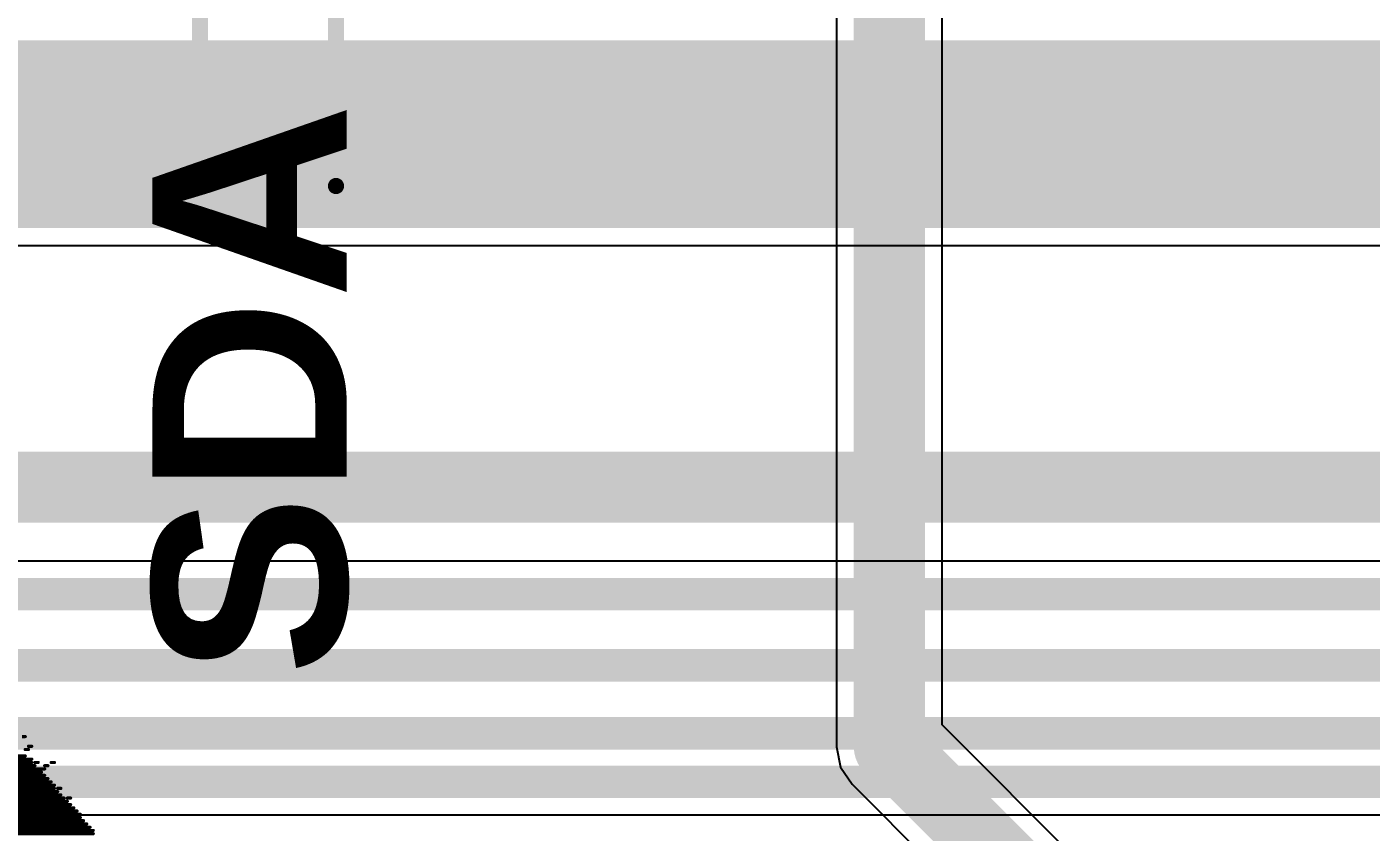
# Model space of a CAD drawing. Header units: inches. Extents: x -0.3 to 9.9, y -0.4 to 5.
# Drawn here: x 2.3385 to 2.7538, y 1.6325 to 1.8811 of the extents above; entities that cross this region are included whole.
import ezdxf

# ---------------------------------------------------------------- set-up
doc = ezdxf.new("R2010")
doc.units = ezdxf.units.IN
doc.header["$MEASUREMENT"] = 0
for name, color, linetype in [('Bottom Layer', 5, 'Continuous'), ('Bottom Overlay', 54, 'Continuous'), ('Top Layer', 1, 'Continuous'), ('Top Overlay', 2, 'Continuous'), ('Top Paste', 8, 'Continuous'), ('Top Solder', 216, 'Continuous')]:
    doc.layers.add(name, color=color, linetype=linetype)
doc.styles.add('Arial_Bold', font='', dxfattribs={"height": 0.2})
doc.styles.get('Arial_Bold').set_extended_font_data('Arial', bold=True)

# ---------------------------------------------------------------- blocks, each defined once
blk = doc.blocks.new('R___0603_73')
at = {"layer": 'Top Layer'}
for points in [[(-0.015, 0.0175), (-0.015, -0.0175), (-0.045, -0.0175), (-0.045, 0.0175)], [(0.045, 0.0175), (0.045, -0.0175), (0.015, -0.0175), (0.015, 0.0175)]]:
    blk.add_hatch(color=1, dxfattribs=at).paths.add_polyline_path(points)
at = {"layer": 'Top Paste'}
for points in [[(-0.015, 0.0175), (-0.015, -0.0175), (-0.045, -0.0175), (-0.045, 0.0175)], [(0.045, 0.0175), (0.045, -0.0175), (0.015, -0.0175), (0.015, 0.0175)]]:
    blk.add_hatch(color=8, dxfattribs=at).paths.add_polyline_path(points)
at = {"layer": 'Top Solder'}
for points in [[(-0.011, 0.0215), (-0.011, -0.0215), (-0.049, -0.0215), (-0.049, 0.0215)], [(0.049, 0.0215), (0.049, -0.0215), (0.011, -0.0215), (0.011, 0.0215)]]:
    blk.add_hatch(color=216, dxfattribs=at).paths.add_polyline_path(points)
at = {"layer": 'Top Overlay', "const_width": 0.005}
for points in [[(-0.048, -0.021), (-0.048, 0.021)], [(0.048, 0.021), (-0.048, 0.021)], [(0.048, -0.021), (0.048, 0.021)], [(0.048, -0.021), (-0.048, -0.021)]]:
    blk.add_lwpolyline(points, dxfattribs=at)
at = {"layer": 'Top Overlay', "const_width": 0.0025}
for points in [[(-0.04925, 0.021, 1), (-0.04675, 0.021, 1)], [(-0.04925, 0.021, 1), (-0.04675, 0.021, 1)], [(0.04675, 0.021, 1), (0.04925, 0.021, 1)], [(0.04675, 0.021, 1), (0.04925, 0.021, 1)], [(-0.04925, -0.021, 1), (-0.04675, -0.021, 1)], [(-0.04925, -0.021, 1), (-0.04675, -0.021, 1)], [(0.04675, -0.021, 1), (0.04925, -0.021, 1)], [(0.04675, -0.021, 1), (0.04925, -0.021, 1)]]:
    blk.add_lwpolyline(points, format="xyb", close=True, dxfattribs=at)

msp = doc.modelspace()

# ---------------------------------------------------------------- hatches: boundary and pattern name
at = {"layer": 'Top Layer'}
msp.add_hatch(color=1, dxfattribs=at).paths.add_polyline_path([(2.859, 1.819), (2.859, 1.877), (1.895, 1.877), (1.895, 1.819)])

# ---------------------------------------------------------------- linework, layer by layer
at = {"layer": 'Bottom Layer'}
for p, q in [((2.62131, 1.66558), (2.62131, 2.01)), ((2.58869, 2.00324), (2.58869, 1.65882)), ((2.70355, 1.58335), (2.62131, 1.66558)), ((2.58869, 1.65882), (2.58993, 1.65258)), ((2.58993, 1.65258), (2.59346, 1.64729)), ((2.59346, 1.64729), (2.67689, 1.56386))]:
    msp.add_line(p, q, dxfattribs=at)
at = {"layer": 'Bottom Layer', "const_width": 0.022}
for points in [[(2.605, 1.65882), (2.605, 2.01)], [(2.605, 1.65882), (2.69201, 1.57181)]]:
    msp.add_lwpolyline(points, dxfattribs=at)
at = {"layer": 'Bottom Layer', "const_width": 0.011}
msp.add_lwpolyline([(2.5995, 1.65882, 1), (2.6105, 1.65882, 1)], format="xyb", close=True, dxfattribs=at)
msp.add_lwpolyline([(2.5995, 1.65882, 1), (2.6105, 1.65882, 1)], format="xyb", close=True, dxfattribs=at)
at = {"layer": 'Bottom Overlay', "const_width": 0.001}
for points in [[(2.337, 1.662), (2.338, 1.662)], [(2.338, 1.658), (2.339, 1.658)], [(2.339, 1.659), (2.34, 1.659)], [(2.305, 1.656), (2.338, 1.656)], [(2.307, 1.655), (2.34, 1.655)], [(2.308, 1.654), (2.34, 1.654)], [(2.31, 1.653), (2.341, 1.653)], [(2.341, 1.654), (2.342, 1.654)], [(2.344, 1.653), (2.345, 1.653)], [(2.346, 1.654), (2.347, 1.654)], [(2.311, 1.652), (2.344, 1.652)], [(2.312, 1.651), (2.343, 1.651)], [(2.313, 1.65), (2.344, 1.65)], [(2.313, 1.649), (2.345, 1.649)], [(2.316, 1.648), (2.346, 1.648)], [(2.317, 1.647), (2.347, 1.647)], [(2.317, 1.646), (2.347, 1.646)], [(2.319, 1.645), (2.348, 1.645)], [(2.348, 1.646), (2.349, 1.646)], [(2.32, 1.644), (2.349, 1.644)], [(2.321, 1.643), (2.35, 1.643)], [(2.322, 1.642), (2.351, 1.642)], [(2.323, 1.641), (2.352, 1.641)], [(2.351, 1.643), (2.352, 1.643)], [(2.324, 1.64), (2.353, 1.64)], [(2.325, 1.639), (2.354, 1.639)], [(2.326, 1.638), (2.355, 1.638)], [(2.327, 1.637), (2.355, 1.637)], [(2.328, 1.636), (2.356, 1.636)], [(2.328, 1.635), (2.357, 1.635)], [(2.33, 1.634), (2.358, 1.634)], [(2.331, 1.633), (2.359, 1.633)], [(2.332, 1.632), (2.359, 1.632)]]:
    msp.add_lwpolyline(points, dxfattribs=at)
at = {"layer": 'Bottom Overlay', "const_width": 0.0005}
for points in [[(2.33775, 1.662, 1), (2.33825, 1.662, 1)], [(2.33775, 1.658, 1), (2.33825, 1.658, 1)], [(2.33875, 1.659, 1), (2.33925, 1.659, 1)], [(2.33875, 1.658, 1), (2.33925, 1.658, 1)], [(2.33975, 1.659, 1), (2.34025, 1.659, 1)], [(2.33775, 1.656, 1), (2.33825, 1.656, 1)], [(2.33975, 1.655, 1), (2.34025, 1.655, 1)], [(2.33975, 1.654, 1), (2.34025, 1.654, 1)], [(2.34075, 1.654, 1), (2.34125, 1.654, 1)], [(2.34075, 1.653, 1), (2.34125, 1.653, 1)], [(2.34175, 1.654, 1), (2.34225, 1.654, 1)], [(2.34375, 1.653, 1), (2.34425, 1.653, 1)], [(2.34475, 1.653, 1), (2.34525, 1.653, 1)], [(2.34575, 1.654, 1), (2.34625, 1.654, 1)], [(2.34675, 1.654, 1), (2.34725, 1.654, 1)], [(2.34275, 1.651, 1), (2.34325, 1.651, 1)], [(2.34375, 1.652, 1), (2.34425, 1.652, 1)], [(2.34375, 1.65, 1), (2.34425, 1.65, 1)], [(2.34475, 1.649, 1), (2.34525, 1.649, 1)], [(2.34575, 1.648, 1), (2.34625, 1.648, 1)], [(2.34675, 1.647, 1), (2.34725, 1.647, 1)], [(2.34675, 1.646, 1), (2.34725, 1.646, 1)], [(2.34775, 1.646, 1), (2.34825, 1.646, 1)], [(2.34775, 1.645, 1), (2.34825, 1.645, 1)], [(2.34875, 1.646, 1), (2.34925, 1.646, 1)], [(2.34875, 1.644, 1), (2.34925, 1.644, 1)], [(2.34975, 1.643, 1), (2.35025, 1.643, 1)], [(2.35075, 1.643, 1), (2.35125, 1.643, 1)], [(2.35075, 1.642, 1), (2.35125, 1.642, 1)], [(2.35175, 1.643, 1), (2.35225, 1.643, 1)], [(2.35175, 1.641, 1), (2.35225, 1.641, 1)], [(2.35275, 1.64, 1), (2.35325, 1.64, 1)], [(2.35375, 1.639, 1), (2.35425, 1.639, 1)], [(2.35475, 1.638, 1), (2.35525, 1.638, 1)], [(2.35475, 1.637, 1), (2.35525, 1.637, 1)], [(2.35575, 1.636, 1), (2.35625, 1.636, 1)], [(2.35675, 1.635, 1), (2.35725, 1.635, 1)], [(2.35775, 1.634, 1), (2.35825, 1.634, 1)], [(2.35875, 1.633, 1), (2.35925, 1.633, 1)], [(2.35875, 1.632, 1), (2.35925, 1.632, 1)]]:
    msp.add_lwpolyline(points, format="xyb", close=True, dxfattribs=at)
at = {"layer": 'Top Layer'}
for p, q in [((1.895, 1.81359), (2.859, 1.81359)), ((2.847, 1.7162), (1.64941, 1.7162)), ((1.53432, 1.6378), (2.80728, 1.6378))]:
    msp.add_line(p, q, dxfattribs=at)
for points, const_width in [([(2.318, 1.852), (2.63871, 1.852)], 0.05), ([(1.492, 1.739), (2.919, 1.739)], 0.022), ([(1.636, 1.706), (2.815, 1.706)], 0.01), ([(1.626, 1.684), (2.84, 1.684)], 0.01), ([(1.534, 1.663), (2.828, 1.663)], 0.01), ([(1.52779, 1.648), (2.815, 1.648)], 0.01)]:
    msp.add_lwpolyline(points, dxfattribs=dict(at, const_width=const_width))
at = {"layer": 'Top Layer', "const_width": 0.025}
for points in [[(2.3055, 1.852, 1), (2.3305, 1.852, 1)], [(2.62621, 1.852, 1), (2.65121, 1.852, 1)]]:
    msp.add_lwpolyline(points, format="xyb", close=True, dxfattribs=at)

# ---------------------------------------------------------------- block references
at = {"rotation": 270}
msp.add_blockref('R___0603_73', (2.413, 1.88), dxfattribs=at)

# ---------------------------------------------------------------- texts
at = {"layer": 'Top Overlay', "style": 'Arial_Bold'}
msp.add_text('SDA', height=0.06, rotation=90, dxfattribs=at).set_placement((2.4373, 1.68074))

doc.saveas('drawing.dxf')
